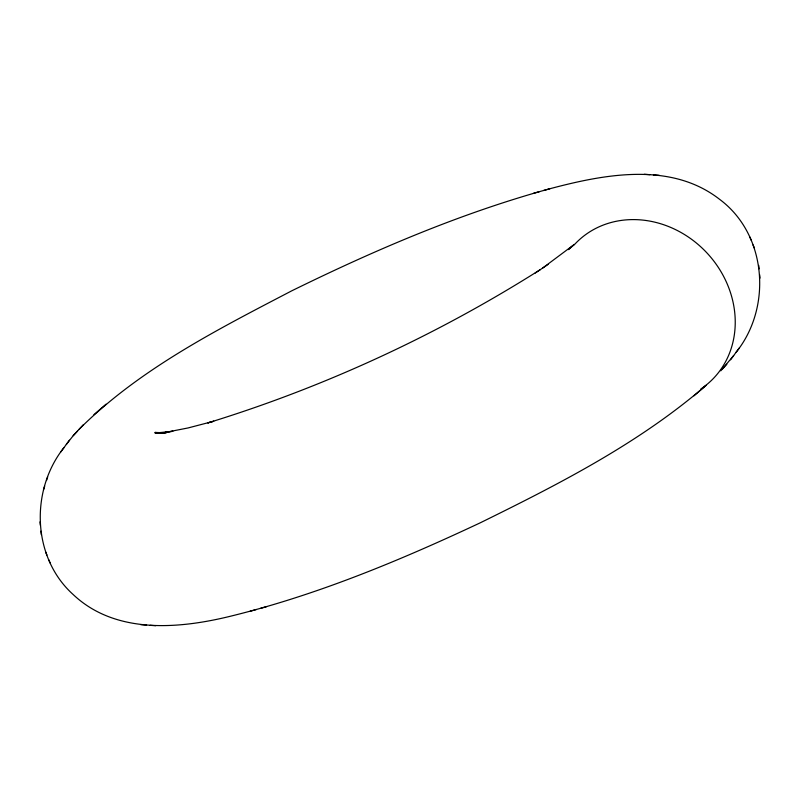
<?xml version="1.0" encoding="UTF-8"?>
<svg xmlns="http://www.w3.org/2000/svg" width="800" height="800" viewBox="0 0 800 800"><rect width="100%" height="100%" fill="white"/><g stroke="black" fill="none" stroke-linecap="round" stroke-linejoin="round"><path stroke-width="1.2" d="M693.98 395.82L706.09 385.34C639.03 443.25 559.24 483.97 480.2 522.84C399.48 560.73 316.53 595.23 229.7 616.42C177.85 629.05 115.03 634.17 73.12 594.49C31.95 557.42 30.12 490.07 63.98 447.6M79.21 429.17C139.58 369.01 217 329.82 291.82 290.79C374.89 250 460.47 213.28 549.87 188.74C604.74 174.18 670.98 161.44 719.63 199.35C766.92 234.46 772.29 307.47 736.02 352.4M43.49 489.85L44.69 486.15M46.5 480.57L47.68 476.94M66.33 444.43L73.18 435.72L83.49 424.57M720.79 370.83L733.67 355.57M60.8 451.94L69.43 440.2M730.57 359.8L739.2 348.06M73.18 435.72L77.58 430.99M722.42 369.01L726.82 364.28M93.91 414.66L106.02 404.18M573.1 245.51L568.32 249.63L574.31 244.43L542.76 267.98M535.19 273.06L548.08 264.41M540.25 269.67C436.92 335.06 324.7 386.99 207.8 422.92L213.74 421.25L188.03 427.96L164.92 432.5L172.89 431.29L155 433.07L163.86 432.73L154.94 432.45L165.99 433.21M533.47 193.33L539.4 191.66M543.64 190.5L549.87 188.74M250.12 611.27L256.35 609.51M260.59 608.35L266.52 606.67M644.26 174.29L649.96 174.67M653.41 174.93L659.26 175.33M140.74 624.67L146.59 625.07M150.04 625.33L155.74 625.71M48.87 559.9L50.15 562.97M749.85 237.03L751.13 240.1M753.09 244.96L754.36 248.02M45.64 551.98L46.92 555.04M758.72 265.41L759.07 268.86M759.65 274.7L760 278.12M40 521.88L40.35 525.3M40.93 531.14L41.28 534.59M574.36 244.7A96.51 85.21 46.5 0 1 709.24 255.47A96.51 85.21 46.5 0 1 700.82 388.98M164.24 433.1L160.72 432.55L164.24 433.18"/></g></svg>
